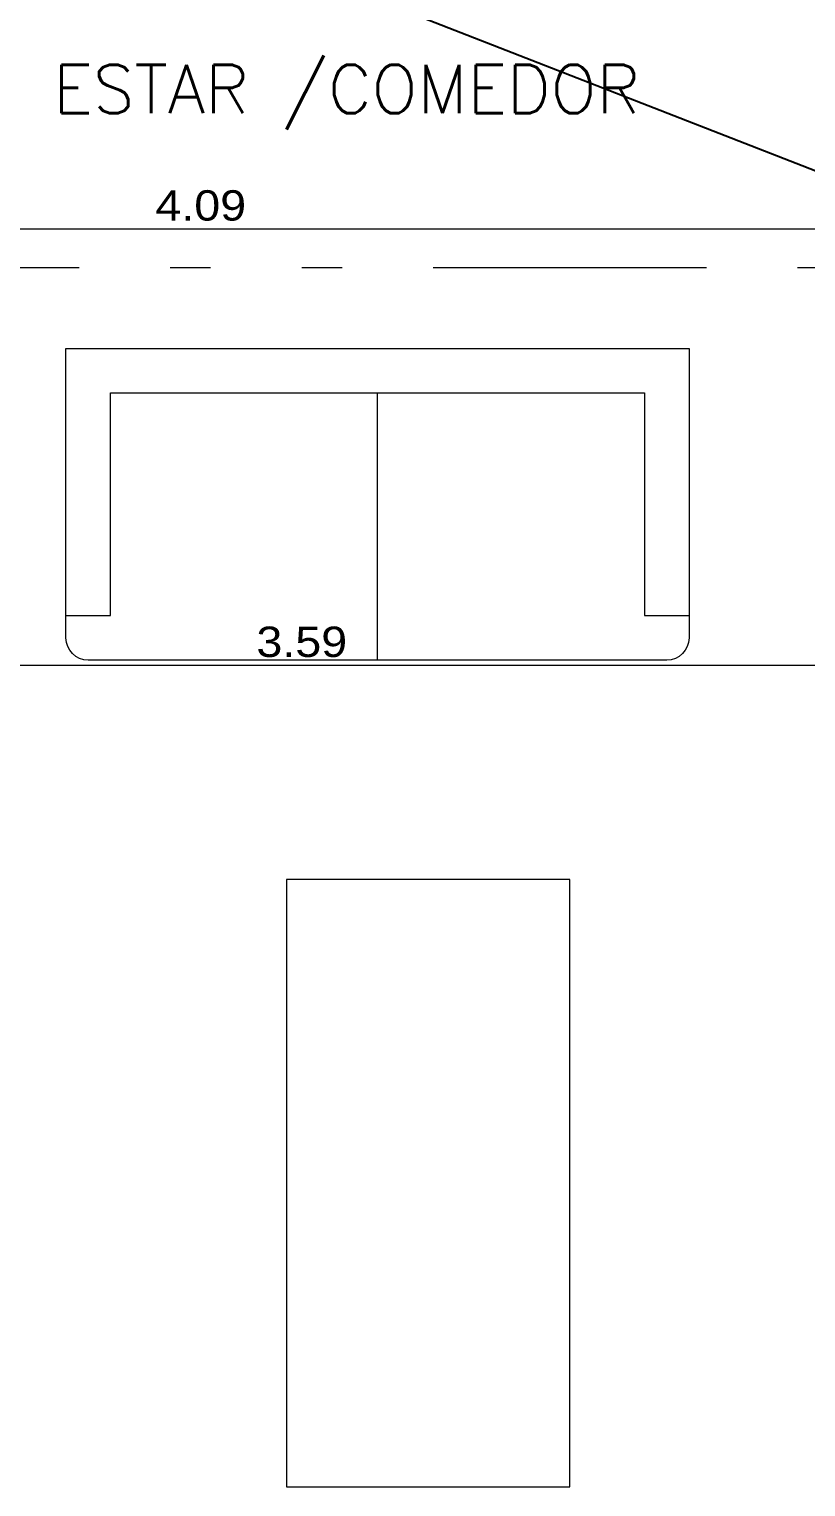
# Model space of a CAD drawing. Header units: metres. Extents: x 219 to 707, y -561 to -17.
# Drawn here: x 342.568 to 344.487, y -233.073 to -229.473 of the extents above; entities that cross this region are included whole.
import ezdxf

# ---------------------------------------------------------------- set-up
doc = ezdxf.new("R2010")
doc.units = ezdxf.units.M
doc.linetypes.add('CYPE_RAYAPUNTOPUNTO', pattern=[0.45, 0.225, -0.075, 0, -0.075, 0, -0.075])
doc.layers.add('A-Equipamiento', color=251, linetype='Continuous', lineweight=5)
doc.layers.add('COTAS_REPLANTEO', color=7, linetype='CYPE_RAYAPUNTOPUNTO', lineweight=0)
for name, color, linetype in [('A-Texto', 3, 'Continuous'), ('CORRECCIONES', 1, 'Continuous'), ('Dr Ejes en bloque', 4, 'Continuous'), ('TCOTA', 1, 'Continuous')]:
    doc.layers.add(name, color=color, linetype=linetype)
doc.styles.add('1-50', font='arial.ttf', dxfattribs={"width": 1.1, "height": 0.075})
doc.styles.add('T12', font='romans.shx', dxfattribs={"height": 0.12})
doc.dimstyles.new('1-50', dxfattribs={"dimscale": 0, "dimtxt": 0.075, "dimasz": 0.05, "dimexe": 0, "dimexo": 0.025, "dimgap": 0.02, "dimtad": 1, "dimzin": 4, "dimdsep": 46, "dimtxsty": '1-50', "dimblk": 'ARCHTICK', "dimcen": 0.09, "dimclrd": 256, "dimclre": 8, "dimclrt": 2, "dimadec": 0, "dimazin": 3, "dimtfac": 1, "dimtofl": 0, "dimtmove": 2, "dimatfit": 3, "dimldrblk": 'OPEN90', "dimfxl": 1, "dimtolj": 1, "dimtzin": 0, "dimlwd": 18, "dimlwe": 18, "dimarcsym": 0})

# ---------------------------------------------------------------- blocks, each defined once
blk = doc.blocks.new('Sillon2c')
for p, q in [((1.35, 0.7), (0.05, 0.7)), ((0.7, 0.7), (0.7, 0.1)), ((0, 0.65), (0, 0)), ((1.4, 0), (1.4, 0.65)), ((0, 0.6), (0.1, 0.6)), ((0.1, 0.6), (0.1, 0.1)), ((1.3, 0.6), (1.4, 0.6)), ((1.3, 0.1), (1.3, 0.6)), ((0.1, 0.1), (1.3, 0.1)), ((0, 0), (1.4, 0))]:
    blk.add_line(p, q)
for centre, start, end in [((0.05, 0.65), 90, 180), ((1.35, 0.65), 0, 90)]:
    blk.add_arc(centre, 0.05, start, end)
blk = doc.blocks.new('_ArchTick')
at = {"color": 0, "linetype": 'ByBlock', "const_width": 0.15}
blk.add_lwpolyline([(-0.5, -0.5), (0.5, 0.5)], dxfattribs=at)
blk = doc.blocks.new('*D501')
at = {"layer": 'Defpoints', "color": 0, "transparency": 16777216}
for p in [(341.4446, -231.0447), (341.4446, -231.0447), (345.0383, -231.0456)]:
    blk.add_point(p, dxfattribs=at)
at = {"layer": 'TCOTA', "color": 8, "lineweight": 18, "transparency": 16777216}
for p, q in [((341.4446, -231.0197), (341.4446, -231.0447)), ((345.0383, -231.0206), (345.0383, -231.0447))]:
    blk.add_line(p, q, dxfattribs=at)
at = {"layer": 'TCOTA', "lineweight": 18, "transparency": 16777216}
blk.add_line((345.0383, -231.0447), (341.4446, -231.0447), dxfattribs=at)
at = {"layer": 'TCOTA', "lineweight": 18, "transparency": 16777216, "xscale": 0.05, "yscale": 0.05, "zscale": 0.05, "rotation": 180}
blk.add_blockref('_ArchTick', (341.4446, -231.0447), dxfattribs=at)
at = {"layer": 'TCOTA', "lineweight": 18, "transparency": 16777216, "xscale": 0.05, "yscale": 0.05, "zscale": 0.05}
blk.add_blockref('_ArchTick', (345.0383, -231.0447), dxfattribs=at)
at = {"layer": 'TCOTA', "color": 2, "transparency": 16777216, "insert": (343.2415, -230.9864), "char_height": 0.075, "attachment_point": 5, "style": '1-50'}
blk.add_mtext('\\A1;3.59', dxfattribs=at)
blk = doc.blocks.new('_Open90')
at = {"color": 0, "linetype": 'ByBlock', "lineweight": -2}
for p, q in [((0, 0), (-1, 0)), ((-0.5, 0.5), (0, 0)), ((0, 0), (-0.5, -0.5))]:
    blk.add_line(p, q, dxfattribs=at)
blk = doc.blocks.new('*D507')
at = {"layer": 'Defpoints', "color": 0, "transparency": 16777216}
for p in [(340.9453, -229.967), (340.9453, -229.967), (345.0383, -229.967)]:
    blk.add_point(p, dxfattribs=at)
at = {"layer": 'TCOTA', "color": 8, "lineweight": 18, "transparency": 16777216}
for p, q in [((340.9453, -229.942), (340.9453, -229.967)), ((345.0383, -229.942), (345.0383, -229.967))]:
    blk.add_line(p, q, dxfattribs=at)
at = {"layer": 'TCOTA', "lineweight": 18, "transparency": 16777216}
blk.add_line((345.0383, -229.967), (340.9453, -229.967), dxfattribs=at)
at = {"layer": 'TCOTA', "lineweight": 18, "transparency": 16777216, "xscale": 0.05, "yscale": 0.05, "zscale": 0.05, "rotation": 180}
blk.add_blockref('_ArchTick', (340.9453, -229.967), dxfattribs=at)
at = {"layer": 'TCOTA', "lineweight": 18, "transparency": 16777216, "xscale": 0.05, "yscale": 0.05, "zscale": 0.05}
blk.add_blockref('_ArchTick', (345.0383, -229.967), dxfattribs=at)
at = {"layer": 'TCOTA', "color": 2, "transparency": 16777216, "insert": (342.9918, -229.9087), "char_height": 0.075, "attachment_point": 5, "style": '1-50'}
blk.add_mtext('\\A1;4.09', dxfattribs=at)
blk = doc.blocks.new('DSADADASDAS')
at = {"layer": 'COTAS_REPLANTEO', "ltscale": 3}
blk.add_line((110.0984, 134.1088, -0.525), (141.6696, 134.1088, -0.525), dxfattribs=at)

msp = doc.modelspace()

# ---------------------------------------------------------------- linework, layer by layer
at = {"layer": 'A-Equipamiento', "transparency": 33554687}
msp.add_lwpolyline([(343.904, -231.5729), (343.204, -231.5729), (343.204, -233.0729), (343.904, -233.0729)], close=True, dxfattribs=at)
at = {"layer": 'CORRECCIONES', "color": 114, "true_color": 0x139b48}
msp.add_lwpolyline([(346.2176, -230.4876), (336.0442, -226.526), (330.8854, -226.526)], dxfattribs=at)

# ---------------------------------------------------------------- block references
at = {"layer": 'A-Equipamiento', "transparency": 33554687, "xscale": -1.099999999999994, "yscale": 1.099999999999994, "zscale": 1.099999999999994, "rotation": 180}
msp.add_blockref('Sillon2c', (342.6586, -230.2612), dxfattribs=at)
at = {"layer": 'Dr Ejes en bloque'}
msp.add_blockref('DSADADASDAS', (225.7179, -364.1705, 0.525), dxfattribs=at)

# ---------------------------------------------------------------- texts
at = {"layer": 'A-Texto', "transparency": 33554687, "style": 'T12'}
msp.add_text('ESTAR /COMEDOR', height=0.12, dxfattribs=at).set_placement((342.6275, -229.6806))

# ---------------------------------------------------------------- dimensions: what is measured, and where the dimension line sits
at = {"layer": 'TCOTA'}
for base, p1, p2, picture, middle in [((340.9453, -229.967), (345.0383, -229.967), (340.9453, -229.967), '*D507', (342.9918, -229.9087)), ((341.4446, -231.0447), (345.0383, -231.0456), (341.4446, -231.0447), '*D501', (343.2415, -230.9864))]:
    dim = msp.add_linear_dim(base=base, p1=p1, p2=p2, dimstyle='1-50', override={"dimscale": 1}, dxfattribs=at)
    dim.commit()
    dim.dimension.update_dxf_attribs({"geometry": picture, "text_midpoint": middle})

doc.saveas('drawing.dxf')
